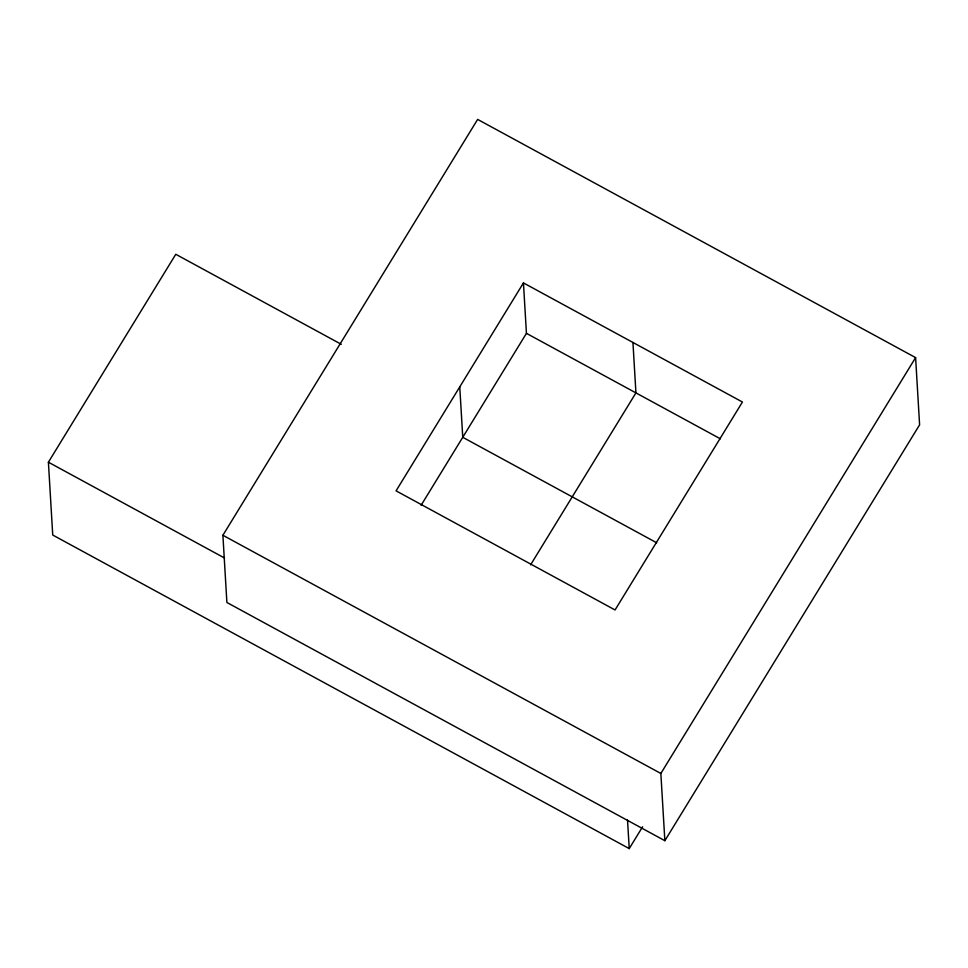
<?xml version="1.0" encoding="UTF-8"?>
<svg xmlns="http://www.w3.org/2000/svg" width="968" height="968" viewBox="0 0 968 968"><rect width="100%" height="100%" fill="white"/><g stroke="black" fill="none" stroke-linecap="round" stroke-linejoin="round"><path stroke-width="1.45" d="M642.595 826.781L629.236 848.597L52.732 535.038L48.4 462.208L175.777 254.281L341.293 344.305M222.894 535.268L477.635 119.403L915.607 357.615L919.6 424.831L664.859 840.696L226.887 602.483L222.894 535.268L660.854 773.468L664.859 840.696M523.446 282.922L396.069 490.849L615.055 609.961L742.432 402.022L523.446 282.922L526.435 333.343L421.08 505.332M530.573 564.876L635.928 392.887L632.939 342.478M660.854 773.468L915.607 357.615M526.435 333.343L720.361 438.806M656.667 542.77L462.752 437.306L459.764 386.885M48.4 462.208L224.516 558.004M627.53 820.029L629.236 848.597"/></g></svg>
